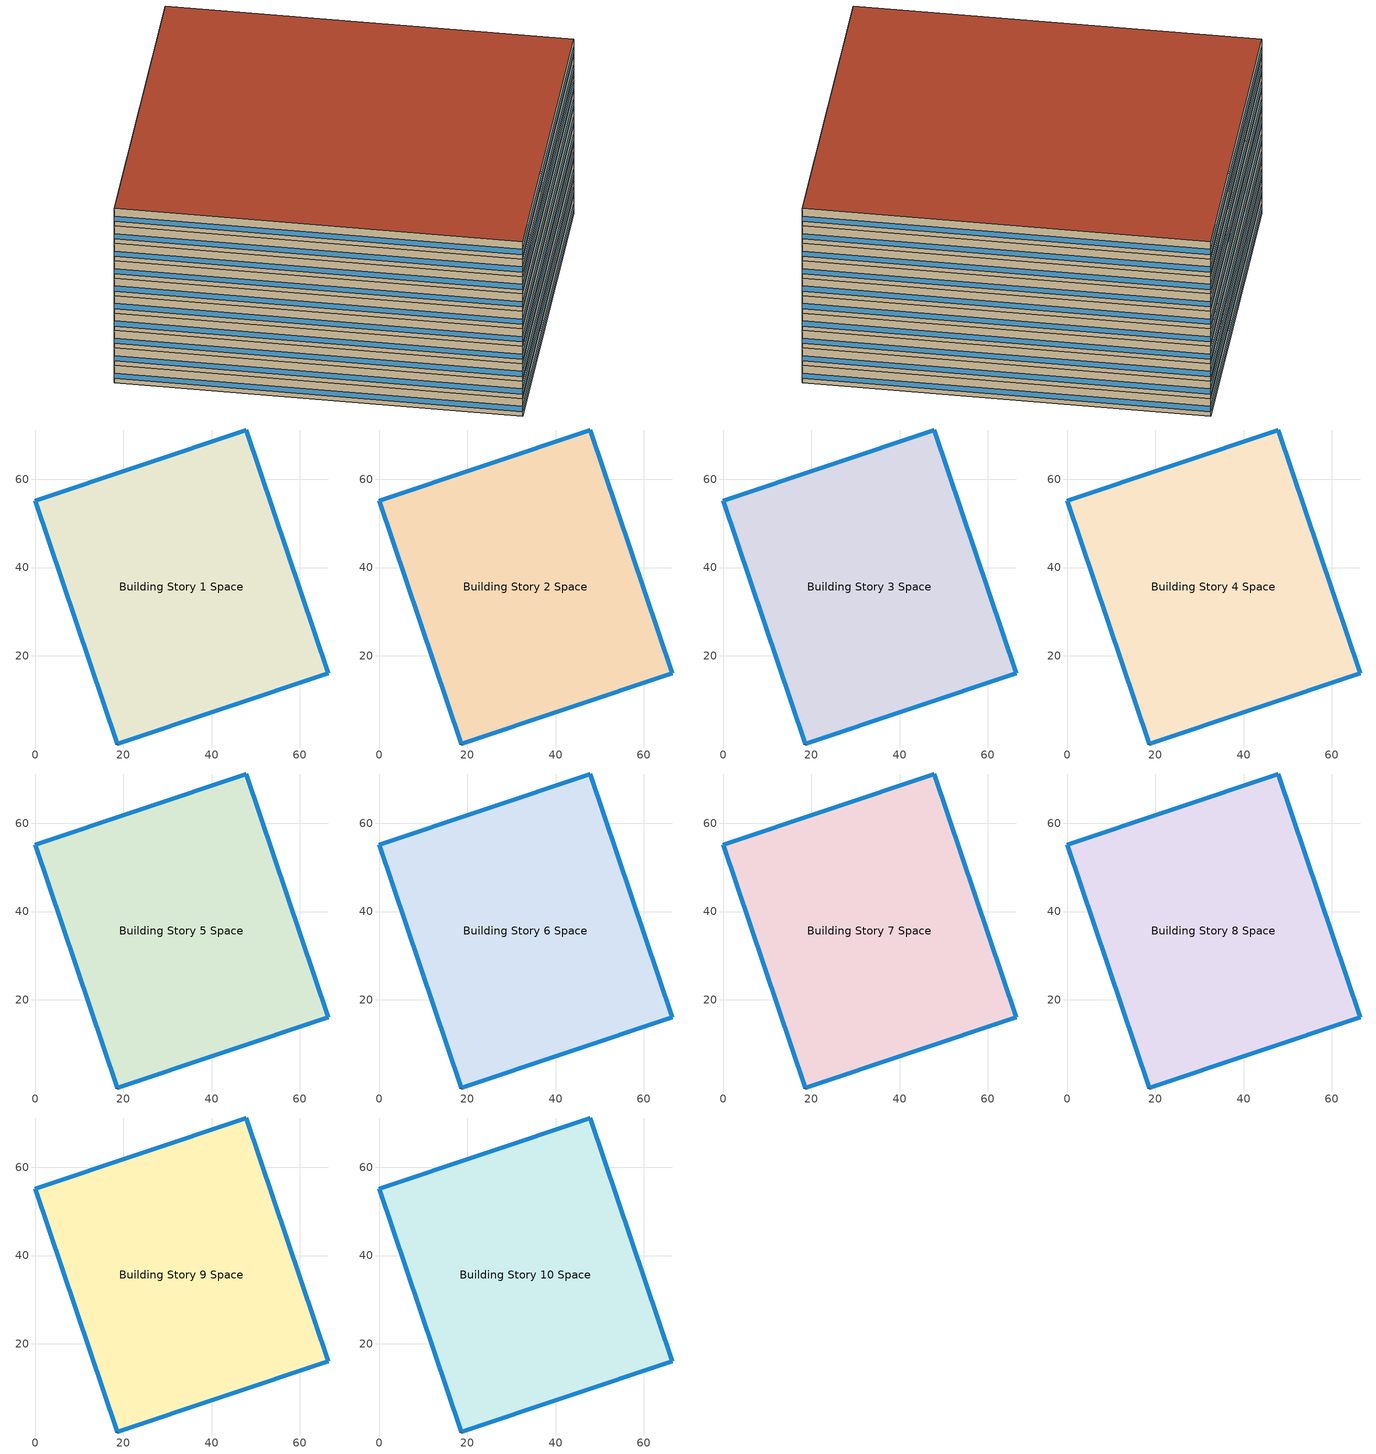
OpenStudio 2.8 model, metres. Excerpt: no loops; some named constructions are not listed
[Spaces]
Building Story 1 Space
 floor ground: 66.46,16.05 18.65,0 0,55.14 47.81,71.19 z0
 wall outside: 18.65,0 66.46,16.05 47.81,71.19 0,55.14 18.65,0 z0:3
 window: 0.01,55.12 18.64,0.02 / 18.67,0.01 66.43,16.04 / 47.78,71.19 0.02,55.15 / 66.45,16.08 47.82,71.17 z0.76:1.66
 ceiling adiabatic (LargeHotel Interior Ceiling): 47.81,71.19 0,55.14 18.65,0 66.46,16.05 z3
Building Story 2 Space
 floor adiabatic (Typical Insulated Carpeted 6in Slab Floor): 66.46,16.05 18.65,0 0,55.14 47.81,71.19 z3
 wall outside: 18.65,0 66.46,16.05 47.81,71.19 0,55.14 18.65,0 z3:6
 window: 47.78,71.19 0.02,55.15 / 66.45,16.08 47.82,71.17 / 0.01,55.12 18.64,0.02 / 18.67,0.01 66.43,16.04 z3.76:4.66
 ceiling adiabatic (LargeHotel Interior Ceiling): 47.81,71.19 0,55.14 18.65,0 66.46,16.05 z6
Building Story 3 Space
 floor adiabatic (Typical Insulated Carpeted 6in Slab Floor): 66.46,16.05 18.65,0 0,55.14 47.81,71.19 z6
 wall outside: 18.65,0 66.46,16.05 47.81,71.19 0,55.14 18.65,0 z6:9
 window: 47.78,71.19 0.02,55.15 / 18.67,0.01 66.43,16.04 / 66.45,16.08 47.82,71.17 / 0.01,55.12 18.64,0.02 z6.76:7.66
 ceiling adiabatic (LargeHotel Interior Ceiling): 47.81,71.19 0,55.14 18.65,0 66.46,16.05 z9
Building Story 4 Space
 floor adiabatic (Typical Insulated Carpeted 6in Slab Floor): 66.46,16.05 18.65,0 0,55.14 47.81,71.19 z9
 wall outside: 18.65,0 66.46,16.05 47.81,71.19 0,55.14 18.65,0 z9:12
 window: 0.01,55.12 18.64,0.02 / 66.45,16.08 47.82,71.17 / 18.67,0.01 66.43,16.04 / 47.78,71.19 0.02,55.15 z9.76:10.66
 ceiling adiabatic (Typical IEAD Roof R-15.87): 47.81,71.19 0,55.14 18.65,0 66.46,16.05 z12
Building Story 5 Space
 floor adiabatic (LargeHotel Interior Floor): 66.46,16.05 18.65,0 0,55.14 47.81,71.19 z12
 wall outside: 18.65,0 66.46,16.05 47.81,71.19 0,55.14 18.65,0 z12:15
 window: 18.67,0.01 66.43,16.04 / 66.45,16.08 47.82,71.17 / 0.01,55.12 18.64,0.02 / 47.78,71.19 0.02,55.15 z12.76:13.66
 ceiling adiabatic (LargeHotel Interior Ceiling): 47.81,71.19 0,55.14 18.65,0 66.46,16.05 z15
Building Story 6 Space
 floor adiabatic (Typical Insulated Carpeted 6in Slab Floor): 66.46,16.05 18.65,0 0,55.14 47.81,71.19 z15
 wall outside: 18.65,0 66.46,16.05 47.81,71.19 0,55.14 18.65,0 z15:18
 window: 18.67,0.01 66.43,16.04 / 47.78,71.19 0.02,55.15 / 66.45,16.08 47.82,71.17 / 0.01,55.12 18.64,0.02 z15.76:16.66
 ceiling adiabatic (LargeHotel Interior Ceiling): 47.81,71.19 0,55.14 18.65,0 66.46,16.05 z18
Building Story 7 Space
 floor adiabatic (Typical Insulated Carpeted 6in Slab Floor): 66.46,16.05 18.65,0 0,55.14 47.81,71.19 z18
 wall outside: 18.65,0 66.46,16.05 47.81,71.19 0,55.14 18.65,0 z18:21
 window: 47.78,71.19 0.02,55.15 / 18.67,0.01 66.43,16.04 / 0.01,55.12 18.64,0.02 / 66.45,16.08 47.82,71.17 z18.76:19.66
 ceiling adiabatic (Typical IEAD Roof R-15.87): 47.81,71.19 0,55.14 18.65,0 66.46,16.05 z21
Building Story 8 Space
 floor adiabatic (LargeHotel Interior Floor): 66.46,16.05 18.65,0 0,55.14 47.81,71.19 z21
 wall outside: 18.65,0 66.46,16.05 47.81,71.19 0,55.14 18.65,0 z21:24
 window: 47.78,71.19 0.02,55.15 / 0.01,55.12 18.64,0.02 / 66.45,16.08 47.82,71.17 / 18.67,0.01 66.43,16.04 z21.76:22.66
 roof outside: 47.81,71.19 0,55.14 18.65,0 66.46,16.05 z24
Building Story 9 Space
 floor adiabatic (LargeHotel Interior Floor): 66.46,16.05 18.65,0 0,55.14 47.81,71.19 z24
 wall outside: 18.65,0 66.46,16.05 47.81,71.19 0,55.14 18.65,0 z24:27
 window: 0.01,55.12 18.64,0.02 / 66.45,16.08 47.82,71.17 / 47.78,71.19 0.02,55.15 / 18.67,0.01 66.43,16.04 z24.76:25.66
 ceiling adiabatic (Typical IEAD Roof R-15.87): 47.81,71.19 0,55.14 18.65,0 66.46,16.05 z27
Building Story 10 Space
 floor adiabatic (LargeHotel Interior Floor): 66.46,16.05 18.65,0 0,55.14 47.81,71.19 z27
 wall outside: 18.65,0 66.46,16.05 47.81,71.19 0,55.14 18.65,0 z27:30
 window: 0.01,55.12 18.64,0.02 / 18.67,0.01 66.43,16.04 / 47.78,71.19 0.02,55.15 / 66.45,16.08 47.82,71.17 z27.76:28.66
 roof outside: 47.81,71.19 0,55.14 18.65,0 66.46,16.05 z30
[Schedule:Day]
HotelLarge Kitchen_Gas_Equip_SCH Default|Sat|Wkdy Day: 5, 0, 0.02, 6, 0, 0.05, 7, 0, 0.1, 8, 0, 0.15, 9, 0, 0.2, 10, 0, 0.15, 13, 0, 0.25, 14, 0, 0.2, 15, 0, 0.15, 16, 0, 0.2, 19, 0, 0.3, 21, 0, 0.2, 22, 0, 0.15, 23, 0, 0.1, 24, 0, 0.05
HotelLarge LaundryRoom_Occ_Sch Default|Wkdy Day: 8, 0, 0, 10, 0, 0.09, 12, 0, 0.18, 13, 0, 0, 16, 0, 0.18, 17, 0, 0.09, 24, 0, 0
HotelLarge BASEMENT_EQUIP_SCH Sat Day: 2, 0, 0.3, 6, 0, 0.2, 8, 0, 0.4, 10, 0, 0.5, 11, 0, 0.4, 18, 0, 0.35, 19, 0, 0.7, 22, 0, 0.8, 23, 0, 0.7, 24, 0, 0.4
HotelLarge BASEMENT_EQUIP_SCH Wkdy Day: 1, 0, 0.3, 2, 0, 0.25, 5, 0, 0.2, 6, 0, 0.3, 7, 0, 0.5, 8, 0, 0.6, 10, 0, 0.5, 18, 0, 0.35, 19, 0, 0.7, 20, 0, 0.9, 21, 0, 0.95, 22, 0, 0.9, 23, 0, 0.7, 24, 0, 0.4
HotelLarge BLDG_LIGHT_STORAGE_SCH Sat Day: 2, 0, 0.2, 6, 0, 0.1, 8, 0, 0.3, 10, 0, 0.4, 11, 0, 0.3, 18, 0, 0.25, 19, 0, 0.6, 22, 0, 0.7, 23, 0, 0.6, 24, 0, 0.3
HotelLarge BLDG_LIGHT_STORAGE_SCH Wkdy Day: 1, 0, 0.2, 2, 0, 0.15, 5, 0, 0.1, 6, 0, 0.2, 7, 0, 0.4, 8, 0, 0.5, 10, 0, 0.4, 18, 0, 0.25, 19, 0, 0.6, 20, 0, 0.8, 21, 0, 0.9, 22, 0, 0.8, 23, 0, 0.6, 24, 0, 0.3
114 space(s) Occ Sch Saturday 2: 5, 0, 0, 6, 0, 1, 7, 0, 1, 8, 0, 1, 9, 0, 1, 10, 0, 1, 11, 0, 0, 12, 0, 1, 13, 0, 1, 14, 0, 0, 15, 0, 1, 16, 0, 1, 17, 0, 1, 18, 0, 1, 19, 0, 1, 20, 0, 1, 21, 0, 1, 24, 0, 0
